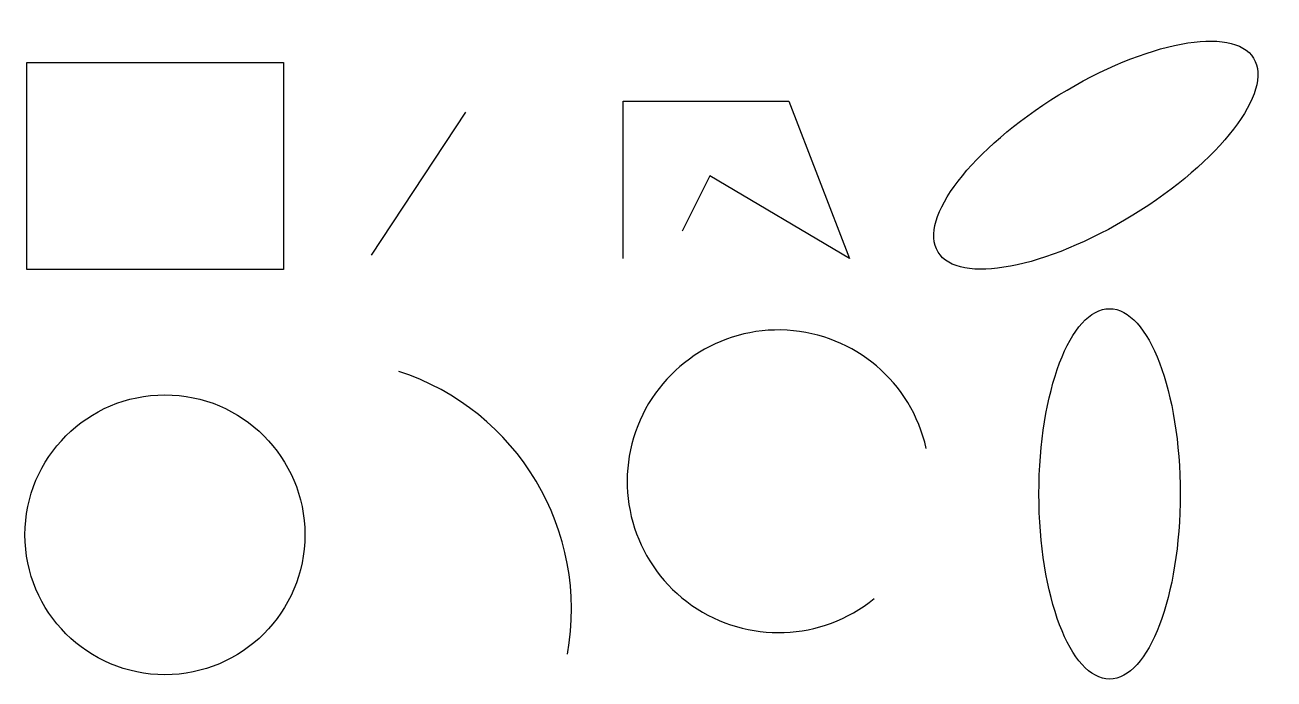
# Model space of a CAD drawing. Header units: millimetres. Extents: x -28736 to 227889, y -29625 to 104745.
import ezdxf

# ---------------------------------------------------------------- set-up
doc = ezdxf.new("R2010")
doc.units = ezdxf.units.MM
doc.header["$MEASUREMENT"] = 0
doc.layers.get('0').update_dxf_attribs({"color": 170})
doc.layers.add('Layer_1', color=10, linetype='Continuous')

msp = doc.modelspace()

# ---------------------------------------------------------------- linework, layer by layer
msp.add_line((42439, 57468), (61828, 86818))
msp.add_lwpolyline([(-28334, 97020), (24403, 97020), (24403, 54508), (-28334, 54508)], close=True)
msp.add_lwpolyline([(94150, 56776), (94150, 89085), (128174, 89085), (140649, 56776), (111962, 73786), (106275, 62416)])
msp.add_ellipse((191279, 78008), major_axis=(32415, 19908), ratio=0.381503)
at = {"layer": 'Layer_1'}
msp.add_circle((17, 8), 28753, dxfattribs=at)
for centre, radius, start, end in [((126079, 10995), 31091, 12.57246, 309.22623), ((32099, -15334), 51449, 349.69312, 71.94026)]:
    msp.add_arc(centre, radius, start, end, dxfattribs=at)
msp.add_ellipse((194103, 8415), major_axis=(0, 38040), ratio=0.381503, dxfattribs=at)

doc.saveas('drawing.dxf')
